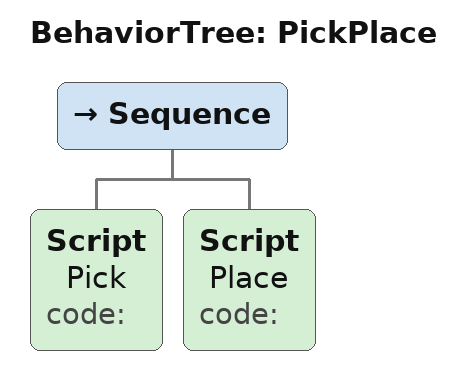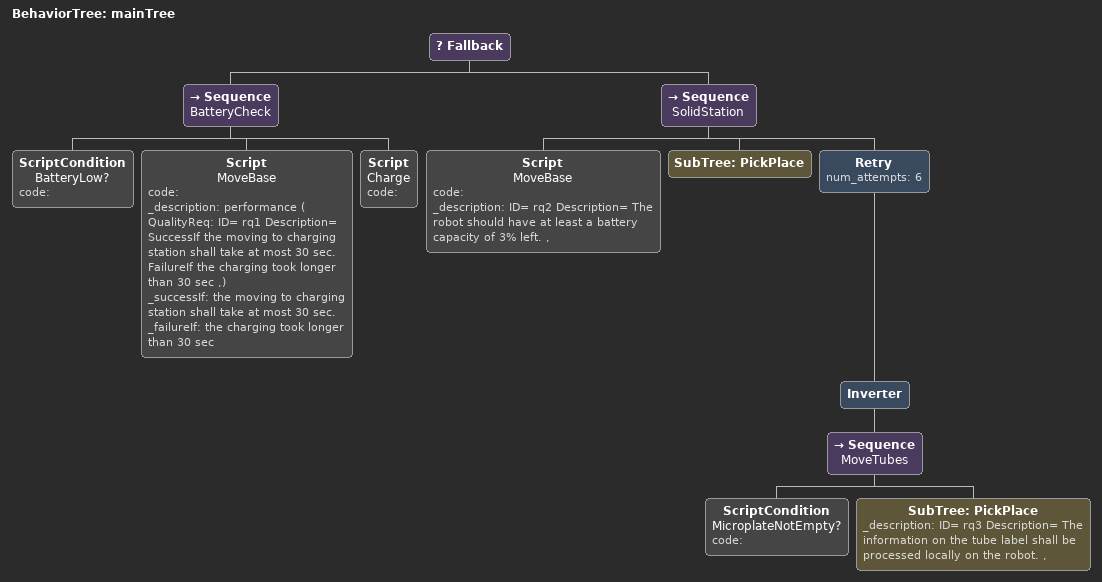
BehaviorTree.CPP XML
<?xml version="1.0" encoding="UTF-8"?>
<root BTCPP_format="4"
      main_tree_to_execute="mainTree">
  <BehaviorTree ID="PickPlace">
    <Sequence>
      <Script name="Pick"
              code=""/>
      <Script name="Place"
              code=""/>
    </Sequence>
  </BehaviorTree>

  <BehaviorTree ID="mainTree">
    <Fallback>
      <Sequence name="BatteryCheck">
        <ScriptCondition name="BatteryLow?"
                         code=""/>
        <Script name="MoveBase"
                code=""
                _description=" performance ( QualityReq:  ID= rq1 Description= SuccessIf the moving to charging station shall take at most 30 sec.           FailureIf the charging took longer than 30 sec ,)"
                _successIf=" the moving to charging station shall take at most 30 sec."
                _failureIf=" the charging took longer than 30 sec"/>
        <Script name="Charge"
                code=""/>
      </Sequence>
      <Sequence name="SolidStation">
        <Script name="MoveBase"
                code=""
                _description=" ID= rq2 Description= The robot should have at least a battery capacity of 3% left. ,"/>
        <SubTree ID="PickPlace"/>
        <Retry num_attempts="6">
          <Inverter>
            <Sequence name="MoveTubes">
              <ScriptCondition name="MicroplateNotEmpty?"
                               code=""/>
              <SubTree ID="PickPlace"
                       _description=" ID= rq3 Description= The information on the tube label shall be processed locally on the robot. ,"/>
            </Sequence>
          </Inverter>
        </Retry>
      </Sequence>
    </Fallback>
  </BehaviorTree>

</root>
